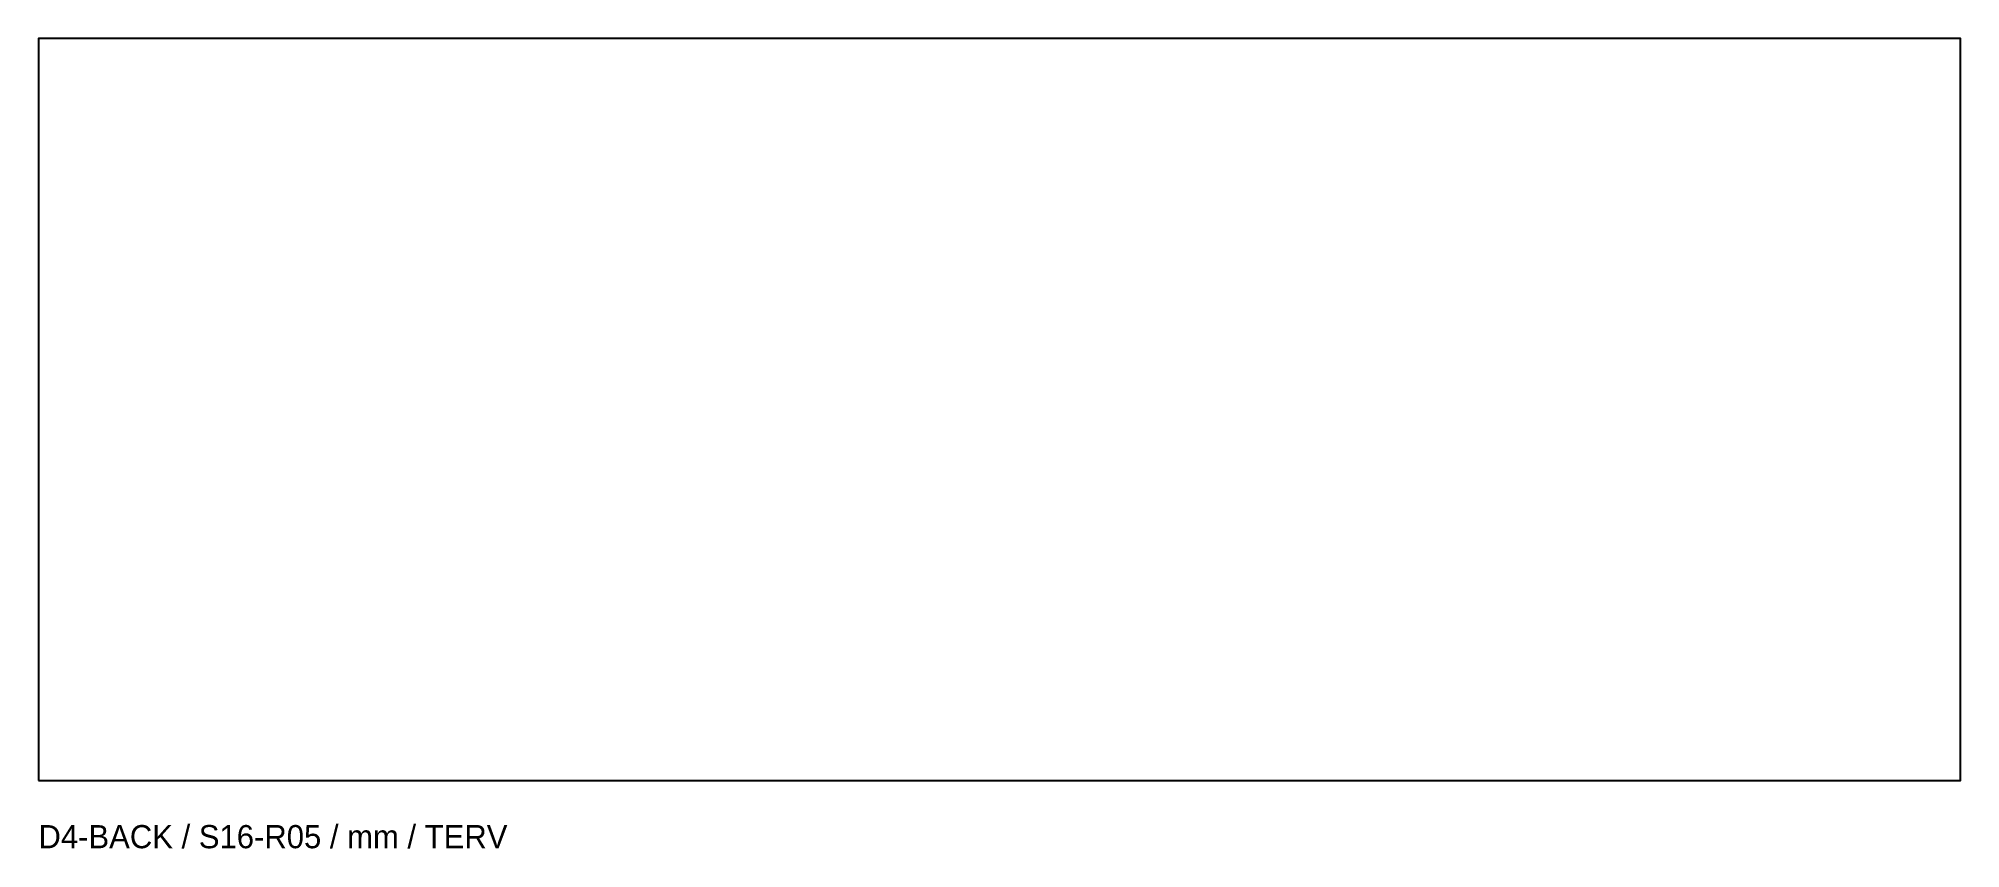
# Model space of a CAD drawing. Header units: millimetres. Extents: x 0 to 994, y -35 to 384.
import ezdxf

# ---------------------------------------------------------------- set-up
doc = ezdxf.new("R2010")
doc.units = ezdxf.units.MM

msp = doc.modelspace()

# ---------------------------------------------------------------- linework, layer by layer
msp.add_lwpolyline([(0, 0), (994, 0), (994, 384), (0, 384)], close=True)

# ---------------------------------------------------------------- texts
msp.add_text('D4-BACK / S16-R05 / mm / TERV', height=12).set_placement((0, -35))

doc.saveas('drawing.dxf')
